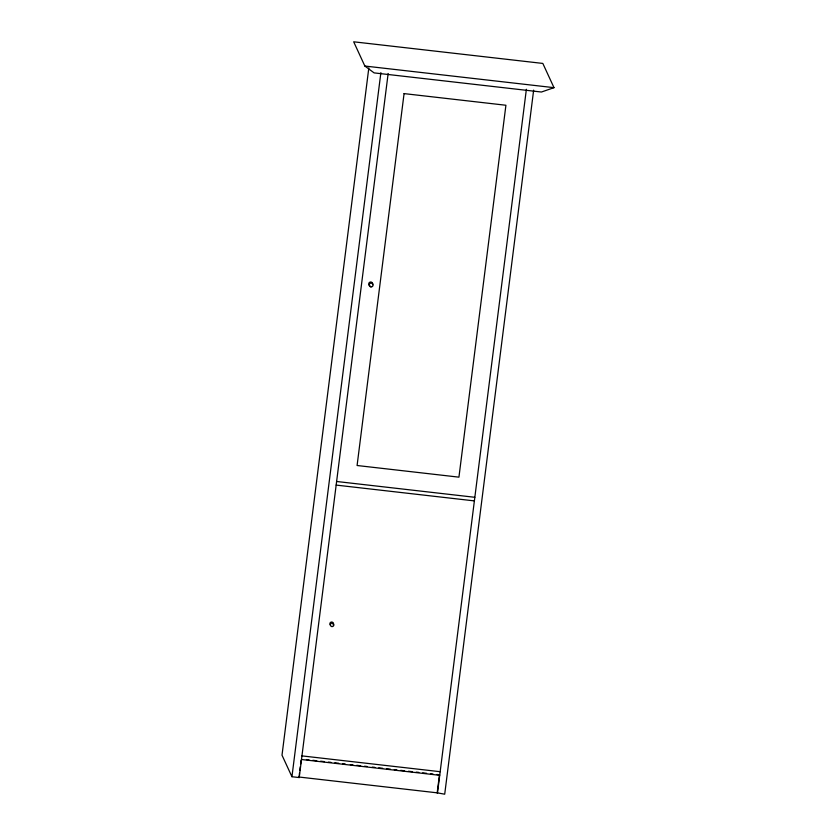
<?xml version="1.0" encoding="UTF-8"?>
<svg xmlns="http://www.w3.org/2000/svg" width="836" height="836" viewBox="0 0 836 836"><rect width="100%" height="100%" fill="white"/><g stroke="black" fill="none" stroke-linecap="round" stroke-linejoin="round"><path stroke-width="1.25" d="M368.822 67.925L282.004 755.19L291.942 776.728L299.215 777.564L388.155 73.474M291.942 776.728L380.882 72.638M299.215 777.564L299.455 773.154M299.779 770.573L300.27 766.706M300.594 764.125L301.085 760.258M533.65 90.121L444.71 794.2L437.186 792.831L439.464 774.773L436.883 774.481M437.437 793.364L526.377 89.285M553.996 87.665L541.425 92.023L374.11 72.889L364.851 66.034L353.68 41.8L542.825 63.431L553.996 87.665L364.851 66.034M336.615 481.484L474.838 497.295M336.156 485.089L474.378 500.9M301.953 755.89L440.164 771.701M306.415 759.558L308.996 759.851M312.873 760.3L316.75 760.739M320.616 761.178L324.493 761.627M328.37 762.066L330.951 762.369M334.828 762.808L338.705 763.247M342.582 763.696L345.163 763.989M350.336 764.585L352.917 764.877M356.794 765.316L360.671 765.766M364.538 766.204L367.129 766.497M372.292 767.093L374.873 767.385M378.75 767.835L382.627 768.274M386.504 768.723L390.381 769.162M394.258 769.601L396.839 769.904M400.716 770.343L404.582 770.792M408.459 771.231L412.336 771.67M416.213 772.119L418.794 772.412M422.671 772.851L426.548 773.3M430.425 773.739L433.006 774.042M301.493 759.506L439.715 775.317L439.464 774.773M298.964 777.02L437.186 792.831M330.565 625.161A1.766 1.735 -24.8 0 1 330.23 622.726A1.766 1.735 -24.8 0 1 332.697 622.36A1.766 1.735 -24.8 0 1 333.031 624.805M369.951 285.713A1.954 1.923 -24.8 0 1 368.875 283.216A1.954 1.923 -24.8 0 1 371.414 282.129A1.954 1.923 -24.8 0 1 372.49 284.637M404.07 93.611L357.087 465.506L458.933 477.157L505.916 105.252L404.07 93.611M331.913 626.572A1.766 1.735 -24.8 0 0 333.752 624.147A1.766 1.735 -24.8 0 0 330.722 623.802A1.766 1.735 -24.8 0 0 331.913 626.572M370.933 286.915A1.954 1.923 -24.8 0 0 372.971 284.23A1.954 1.923 -24.8 0 0 369.627 283.843A1.954 1.923 -24.8 0 0 370.933 286.915"/></g></svg>
